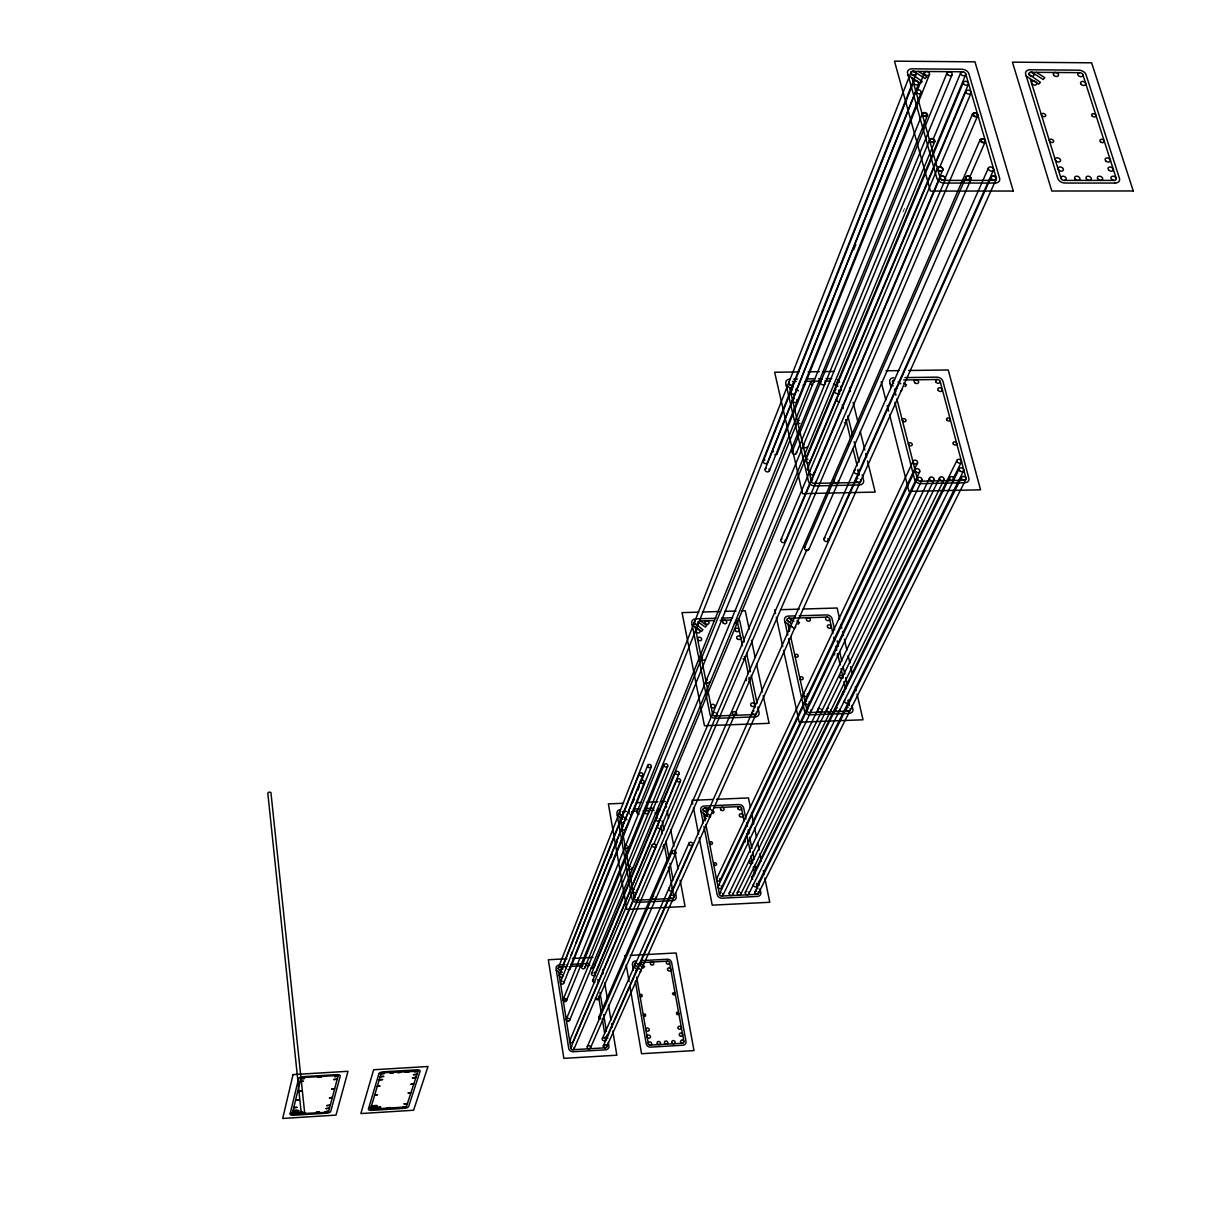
<?xml version="1.0" encoding="UTF-8"?>
<svg xmlns="http://www.w3.org/2000/svg" width="1223" height="1223" viewBox="0 0 1223 1223"><rect width="100%" height="100%" fill="white"/><g stroke="black" fill="none" stroke-linecap="round" stroke-linejoin="round"><path stroke-width="0.75" stroke-dasharray="5 3.75" d="M903.002 211.961L904.47 208.445"/><path stroke-width="1.5" d="M304.68 1113.006L270.925 792.504L269.091 792.045L267.806 793.039L301.286 1113.434L304.68 1112.961L301.255 1113.434L302.57 1112.548L304.665 1112.915L302.677 1112.533L301.424 1113.587M328.605 1111.508L338.083 1076.011L334.643 1076.622L338.083 1076.148M368.612 1108.405L376.042 1105.332L377.357 1105.837L370.6 1109.185L406.296 1106.953L417.96 1071.256L383.028 1072.739C376.776 1074.451 388.104 1074.191 383.028 1072.739M381.072 1073.656L370.997 1107.427M406.525 1106.601L403.177 1106.815L404.599 1107.472M326.709 1112.334C322.826 1112.548 331.693 1111.34 326.709 1112.349L292.282 1114.046L298.978 1110.729L297.602 1110.209L290.264 1113.312M300.812 1078.396C302.937 1079.97 307.951 1077.524 300.858 1078.304L292.618 1112.319M592.62 980.54L676.961 779.555M292.251 1113.832L295.66 1113.434L292.282 1113.832L295.645 1113.71L293.795 1114.398M370.538 1108.94L373.917 1108.512L372.144 1109.506M558.33 967.821L910.967 72.386M561.403 969.197L915.92 74.404A2.675 1.88 19.6 0 0 912.893 71.408A2.675 1.88 19.6 0 0 911.517 74.374A2.736 1.911 19.6 0 0 915.92 74.42A2.736 1.911 19.6 0 0 912.832 71.377A2.736 1.911 19.6 0 0 911.441 74.389A2.675 1.88 19.6 0 0 915.92 74.404M559.477 975.098L639.369 773.624M763.335 460.979L913.627 81.895M566.096 967.638L567.503 964.106M571.019 955.285L572.425 951.754M575.957 942.918L642.87 775.153A1.911 1.62 22.1 0 0 640.821 772.737A1.911 1.62 22.1 0 0 639.675 775.29A1.911 1.62 22.1 0 0 642.87 775.153M767.494 462.737L918.595 83.913A2.691 1.88 19.7 0 0 915.553 80.917A2.691 1.88 19.7 0 0 914.192 83.883A2.691 1.88 19.7 0 0 918.595 83.913M560.562 981.916L640.714 781.038M765.155 469.158L916.119 90.792M417.96 1071.256L414.521 1071.822L416.447 1070.736M610.95 857.476L612.371 853.929M615.903 845.062L617.325 841.516M632.903 802.533L634.309 798.986M637.856 790.119L639.277 786.588M640.684 783.041L647.762 765.308M853.669 249.828L855.794 244.508M916.012 93.774L924.512 72.493M563.65 983.292L644.231 782.567A1.911 1.62 22.2 0 0 642.167 780.136A1.911 1.62 22.2 0 0 641.02 782.705A1.911 1.62 22.2 0 0 644.231 782.567M769.328 470.931L921.102 92.826A2.691 1.896 19.8 0 0 918.045 89.799A2.691 1.896 19.8 0 0 916.684 92.795A2.691 1.896 19.8 0 0 921.102 92.826M567.976 969.426A1.712 1.513 23.8 0 0 570.178 968.738L651.263 766.836A1.911 1.605 22.2 0 0 649.214 764.421A1.911 1.605 22.2 0 0 648.068 766.974A1.911 1.605 22.2 0 0 651.263 766.836M777.079 453.764L929.48 74.511A2.736 1.911 19.8 0 0 926.423 71.469A2.736 1.911 19.8 0 0 925.047 74.496A2.736 1.911 19.8 0 0 929.526 74.527M637.061 811.873L810.696 382.264M565.316 1001.041L563.696 1000.888L563.207 999.42L922.478 113.51M566.432 1000.613L927.493 115.558A2.706 1.911 20.1 0 0 924.42 112.516A2.706 1.911 20.1 0 0 923.059 115.543A2.706 1.911 20.1 0 0 927.493 115.558M581.659 966.567L664.196 764.65M792.183 451.654L947.122 72.661M584.732 967.928L667.697 766.179A1.911 1.605 22.6 0 0 665.633 763.764A1.911 1.605 22.6 0 0 664.517 766.317A1.911 1.605 22.6 0 0 667.697 766.179M796.326 453.397L952.075 74.679M568.664 1020.624L566.998 1020.716L566.341 1019.141L929.755 139.483M933.684 137.954L960.697 72.769M569.582 1020.349L934.8 141.562A2.721 1.942 20.4 0 0 931.712 138.474A2.721 1.942 20.4 0 0 930.336 141.547A2.721 1.942 20.4 0 0 934.8 141.562M593.507 967.469L965.65 74.786A2.675 1.865 20.3 0 0 962.593 71.79L912.832 71.377M591.596 973.355L675.555 772.156M805.728 460.154L963.418 82.247M594.684 974.731L679.055 773.685A1.911 1.605 23 0 0 676.992 771.27A1.911 1.605 23 0 0 675.86 773.807A1.911 1.605 23 0 0 679.055 773.685M809.901 461.912L968.387 84.265A2.675 1.865 20.4 0 0 965.314 81.268A2.675 1.865 20.4 0 0 963.999 84.234A2.675 1.865 20.4 0 0 968.387 84.265M807.639 468.333L966.017 91.129M569.872 1040.391L652.348 844.757M780.901 539.817L937.705 167.857M653.724 844.39L680.462 781.084A1.911 1.605 23.2 0 0 678.398 778.654A1.911 1.605 23.2 0 0 677.267 781.222A1.911 1.605 23.2 0 0 680.462 781.084M939.891 166.787L970.986 93.147A2.691 1.88 20.5 0 0 967.913 90.135A2.691 1.88 20.5 0 0 966.598 93.131A2.691 1.88 20.5 0 0 970.986 93.147M572.991 1041.782L655.91 846.331M785.135 541.621L942.78 169.951A2.752 1.972 20.7 0 0 939.661 166.832A2.798 2.003 20.7 0 0 938.209 170.028A2.798 2.003 20.7 0 0 942.795 170.028A2.798 2.003 20.7 0 0 939.616 166.848A2.752 1.972 20.7 0 0 938.286 169.951A2.752 1.972 20.7 0 0 942.78 169.951M570.973 1047.347L940.304 177.106M944.89 178.772L972.637 113.77M574.107 1048.753L945.394 179.185A2.752 1.972 20.8 0 0 942.26 176.066A2.752 1.972 20.8 0 0 940.884 179.185A2.752 1.972 20.8 0 0 945.394 179.185A2.813 2.018 20.8 0 0 942.214 176.127A2.813 2.018 20.8 0 0 940.823 179.322A2.813 2.018 20.8 0 0 945.41 179.322M596.258 998.641L598.597 998.87L977.636 115.818A2.706 1.896 20.8 0 0 974.548 112.776A2.706 1.896 20.8 0 0 973.218 115.788A2.706 1.896 20.8 0 0 977.636 115.818M598.842 1017.108L980.189 139.651M587.407 1046.384L672.268 851.498M804.566 547.705L965.956 177.106M674.622 852.248L806.981 549.479M969.166 178.466L985.234 141.715A2.721 1.926 21.1 0 0 982.115 138.642A2.721 1.926 21.1 0 0 980.8 141.7A2.721 1.926 21.1 0 0 985.234 141.715M590.526 1047.775L675.83 853.073M808.816 549.524L971.047 179.2A2.752 1.972 21.2 0 0 967.913 176.066A2.752 1.972 21.2 0 0 966.567 179.2A2.752 1.972 21.2 0 0 971.047 179.2M602.373 1038.495L689.038 843.106M823.996 538.762L988.459 167.933M605.507 1039.886L692.585 844.665M828.231 540.566L993.519 169.997A2.798 1.987 21.4 0 0 990.385 166.894A2.798 1.987 21.4 0 0 989.04 170.058A2.798 1.987 21.4 0 0 993.596 170.073M603.52 1045.405L991.134 177.09M606.654 1046.796L996.21 179.169A2.752 1.957 21.5 0 0 993.061 176.051A2.752 1.957 21.5 0 0 991.746 179.169A2.798 2.003 21.5 0 0 996.302 179.338A2.798 2.003 21.5 0 0 993.091 176.158A2.798 2.003 21.5 0 0 991.746 179.338A2.752 1.957 21.5 0 0 996.21 179.169M716.678 878.68L913.138 461.102M720.118 880.193L917.51 462.951A2.415 1.85 23.4 0 0 914.987 460.123A2.415 1.85 23.4 0 0 913.52 462.967A2.415 1.85 23.4 0 0 917.51 463.12M718.13 886.171L915.354 469.739M721.585 887.684L919.742 471.589A2.415 1.865 23.5 0 0 917.189 468.669A2.415 1.865 23.5 0 0 915.706 471.543A2.415 1.865 23.5 0 0 919.727 471.681M719.583 893.616L917.556 478.331M723.038 895.144L921.943 480.18M729.244 893.142L929.587 478.086M732.699 894.655L933.959 479.936A2.431 1.865 23.9 0 0 931.406 477.001A2.431 1.865 23.9 0 0 929.939 479.89A2.431 1.865 23.9 0 0 933.944 480.028M737.301 892.744L939.585 477.872M740.756 894.273L943.973 479.722M752.007 876.983L957.013 460.245M745.342 892.362L949.568 477.673M952.931 479.156L961.37 462.08M748.797 893.875L959.275 468.776M756.945 885.895L963.648 470.61M754.973 891.888L961.538 477.429M758.428 893.401L965.925 479.263A2.431 1.85 24.4 0 0 963.342 476.343A2.431 1.85 24.4 0 0 961.905 479.217A2.431 1.85 24.4 0 0 965.91 479.355M598.643 998.794L598.659 997.601M563.268 999.283L564.414 998.641M565.683 1000.704L565.653 999.298M640.195 971.765L641.418 970.328L634.492 964.504M709.401 817.621L710.716 816.093L703.026 809.809M712.856 813.601L714.186 812.072L708.514 807.914M795.699 626.91L794.277 628.53L784.921 621.88M798.038 624.28L799.46 622.66L796.922 620.871M900.862 391.115L902.406 389.403M904.944 386.636L906.503 384.939L903.598 382.982M599.912 1016.634L599.897 1018.713M294.544 1114.352L301.21 1111.554L302.57 1112.074L297.586 1114.168M372.786 1109.46L379.512 1106.677L380.827 1107.182L375.782 1109.276M302.784 1077.57C307.523 1077.478 297.449 1078.273 302.754 1077.57L336.524 1075.537C341.156 1075.537 330.378 1076.576 336.554 1075.537M572.777 1049.731L605.37 1047.805M650.254 1045.145L682.51 1043.234M566.906 958.756L548.332 959.749L563.849 1058.369L616.835 1055.204L612.799 1031.111M572.486 958.465L592.926 957.38M630.334 955.392L676.09 952.962L693.991 1050.588L641.555 1053.722L630.059 987.144M564.934 964.718L559.278 965.023A3.868 3.424 23.5 0 0 556.068 968.708L568.71 1048.356A3.929 3.531 26.2 0 0 573.098 1051.734L605.706 1049.808A3.929 3.501 27.4 0 0 608.901 1045.986L608.29 1042.286M570.606 964.412L589.471 963.403M641.142 960.636L667.284 959.245A3.852 3.363 27 0 1 671.61 962.501L685.981 1041.415A3.929 3.455 29.8 0 1 682.862 1045.222L650.605 1047.133A3.929 3.486 28.8 0 1 646.203 1043.769L635.303 981.182M561.479 966.858L565.255 966.644M570.912 966.353L582.24 965.742M586.016 965.543L589.792 965.329M667.743 961.156A1.712 1.498 27 0 0 666.566 963.464A1.712 1.498 27 0 0 669.44 963.479A1.712 1.498 27 0 0 667.743 961.156L639.614 962.669L644.628 966.522L643.405 967.974L637.963 963.862M636.51 900.25L672.329 898.477M721.631 896.046L757.037 894.303M633.422 809.076L638.987 808.831M644.536 808.586L653.801 808.189M622.675 811.613L626.39 811.46M633.789 811.139L637.504 810.971M643.069 810.742L654.183 810.253M704.631 808.082A1.896 1.59 24.4 0 1 706.527 810.574A1.896 1.59 24.4 0 1 703.347 810.528A1.896 1.59 24.4 0 1 704.631 808.082L710.013 807.853M713.682 807.684L739.319 806.584M623.592 803.251L608.366 803.893L626.818 909.408L685.063 906.503L680.156 880.239M636.908 802.685L640.714 802.517M646.417 802.273L657.821 801.799M661.628 801.631L665.434 801.462M712.734 799.46L692.05 800.331L692.768 804.077M716.495 799.292L748.461 797.931L750.372 807.241M715.042 716.036L754.805 714.568M809.488 712.55L848.716 711.113M698.776 612.127L682.052 612.616L704.448 725.743L769.099 723.328L763.228 695.642M702.491 612.004L719.231 611.515M724.811 611.347L735.956 611.011M741.535 610.858L745.25 610.736L749.164 629.203M780.381 609.696L799.292 609.146M803.083 609.023L837.113 608.014L839.666 619.021M715.975 618.272L695.551 618.884A4.754 3.868 21.2 0 0 691.79 623.011L710.013 714.37A4.846 4.021 23 0 0 715.516 718.344L755.279 716.877A4.846 3.99 23.9 0 0 759.04 712.566L757.878 706.986M721.555 618.104L732.684 617.768M795.516 615.872L788.193 616.102A4.724 3.807 23.2 0 0 784.555 620.199L787.795 634.997M799.185 615.765L826.687 614.94A4.724 3.776 23.9 0 1 832.083 618.746L834.621 629.814M699.709 620.994L714.568 620.535M720.148 620.367L731.293 620.03M788.682 618.288L827.191 617.126A2.094 1.682 23.9 0 1 829.469 619.816A2.094 1.682 23.9 0 1 825.984 619.725A2.094 1.682 23.9 0 1 827.314 617.126M814.228 483.406L858.882 482.474M920.246 481.189L964.244 480.272M798.864 371.93L774.633 372.251L802.548 493.664L875.179 492.089L867.52 460.979M808.189 371.807L819.364 371.67M823.094 371.624L834.269 371.471M885.987 370.783L899.195 370.615M908.628 370.493L948.238 369.973L980.556 489.811L908.979 491.356L889.549 414.689M793.742 379.115L797.534 379.069M807.042 378.931L814.64 378.824M818.432 378.778L822.238 378.733M826.029 378.671L831.732 378.595M904.928 377.601L936.757 377.158A5.32 4.005 22.8 0 1 942.918 381.316L968.845 478.193A5.458 4.173 24.4 0 1 964.901 482.718L920.873 483.651A5.458 4.204 23.7 0 1 914.59 479.324L894.884 402.245M792.397 381.515L796.188 381.454M805.697 381.331L820.908 381.117M824.699 381.072L830.402 380.98M903.675 379.971L937.384 379.512M943.422 180.393L994.33 180.393M1064.239 180.408L1114.306 180.408M1030.806 72.295A2.721 1.88 21.1 0 1 1033.939 75.322A2.721 1.88 21.1 0 1 1029.521 75.291A2.721 1.88 21.1 0 1 1030.806 72.295L1079.695 72.661A2.706 1.865 21.7 0 1 1082.844 75.688A2.706 1.865 21.7 0 1 1078.472 75.658A2.706 1.865 21.7 0 1 1079.695 72.661M1036.431 72.325L1044.839 77.706L1043.143 79.464L1031.922 72.295M1026.28 76.178L1038.663 84.112L1040.376 82.338L1028.879 74.282M918.549 71.408L926.942 76.835L925.154 78.608L913.978 71.377M908.108 75.291L920.46 83.286L922.249 81.513L910.799 73.38M898.049 381.958L900.816 383.839M890.191 383.869L893.233 385.933M792.978 387.141L788.652 383.472M795.73 389.021L798.481 390.917M786.221 385.337L792.305 389.495M789.569 618.272L793.803 621.269M791.464 623.898L787.062 620.122M700.489 620.963L706.833 625.503L705.35 627.124L698.302 622.079M692.126 624.708L701.452 631.404L702.935 629.784L694.328 622.935M705.319 808.051L708.331 810.268M701.054 811.491L708.01 816.597M626.94 819.746L619.281 813.433M617.263 815.13L622.813 819.242M632.688 966.094L635.685 968.356M560.333 966.919L563.039 968.983M562.351 972.392L558.162 968.601M556.312 970.206L560.807 973.63M598.704 997.678L598.735 997.754A1.697 1.498 25.6 0 1 597.42 999.726A1.697 1.498 25.6 0 1 595.525 997.876M1082.875 74.695L1116.217 178.313M1030.24 78.715L1060.983 178.298M965.696 73.793L996.348 178.268M912.052 77.859L940.166 178.252M940.12 381.347L966.002 478.254M892.545 382.019L892.759 382.845M894.548 389.831L895.939 395.304M896.872 398.958L917.449 479.263M891.139 387.569L889.733 382.05A5.335 4.036 22.1 0 1 893.692 377.754M881.217 381.836L885.834 400.089M887.225 405.562L888.617 411.05M849.511 387.798L850.413 391.452M853.119 402.428L858.072 422.562M860.319 431.704L864.814 450.003M865.716 453.657L866.618 457.326M840.66 386.437L841.562 390.122M847.86 415.912L852.798 436.183M854.143 441.702L859.096 461.973M862.246 474.86L863.591 480.394A5.473 4.25 22.6 0 1 859.479 484.95L814.808 485.898A5.488 4.28 21.8 0 1 808.525 481.526L785.808 383.502A5.366 4.097 20.3 0 1 789.936 379.176M836.929 382.799L837.831 386.483M838.718 390.168L839.62 393.852M842.311 404.905L843.213 408.589M845.903 419.642L850.382 438.063M853.073 449.131L857.124 465.703M858.011 469.387L859.356 474.921M789.63 387.66L811.445 481.48M840.935 624.51L841.791 628.179M842.647 631.848L843.488 635.501M844.344 639.17L846.882 650.162M848.166 655.666L849.863 662.988M850.704 666.657L852.4 673.995M855.381 686.822L856.222 690.475M857.078 694.144L863.025 719.797L799.215 722.197L783.546 650.376M837.174 640.883L838.443 646.417M839.712 651.951L841.837 661.169M843.106 666.703L844.803 674.072M845.659 677.771L847.356 685.14M852.018 705.426L852.874 709.111A4.831 3.929 25.8 0 1 849.236 713.391L809.993 714.844A4.831 3.944 25.1 0 1 804.474 710.899L788.621 638.696M829.576 618.823L832.97 633.575M833.811 637.275L834.667 640.959M835.936 646.493L836.777 650.177M837.633 653.877L840.17 664.945M841.011 668.629L843.136 677.848M843.977 681.547L845.674 688.916M848.212 699.984L849.481 705.518M787.918 624.005L789.538 631.404M790.761 636.938L807.042 710.808M774.709 609.864L775.52 613.549M776.315 617.233L782.751 646.692M751.503 640.271L755.019 656.889M756.594 664.272L762.449 691.943M744.211 641.983L739.93 621.544A4.739 3.837 22 0 0 738.004 618.777M746.565 653.128L750.463 671.702M751.243 675.417L757.098 703.271M737.393 621.62L742.453 645.775M744.792 656.919L748.293 673.644M749.072 677.359L755.31 707.077M751.518 812.836L753.796 824.012M754.56 827.742L756.456 837.067M757.603 842.647L759.116 850.107M759.88 853.837L761.409 861.282M763.305 870.608L764.069 874.323M764.818 878.053L769.771 902.284L712.214 905.158L699.25 837.77M745.938 819.043L743.706 808.051A4.25 3.562 25.3 0 0 738.906 804.535L704.112 806.033A4.25 3.593 24.4 0 0 700.748 809.901L703.256 822.789M746.687 822.712L747.436 826.381M748.17 830.05L748.919 833.719M749.668 837.388L751.9 848.395M752.634 852.064L754.117 859.402M755.233 864.89L756.349 870.394M758.581 881.401L759.33 885.07M760.079 888.739L760.813 892.408A4.326 3.684 27.6 0 1 757.465 896.428L722.044 898.186A4.326 3.7 26.7 0 1 717.152 894.548L703.959 826.473M741.459 808.143L744.058 820.985M746.657 833.826L750.356 852.171M751.105 855.84L752.588 863.163M753.337 866.832L754.82 874.17M756.67 883.342L757.786 888.846M695.107 626.864L712.612 714.263A2.156 1.789 23 0 0 715.73 715.898A2.156 1.789 23 0 0 716.097 713.009M703.729 813.448L705.167 820.816M705.87 824.501L719.46 894.441M693.487 807.822L698.532 834.025M665.786 803.343L666.489 807.088M667.192 810.849L668.584 818.355M670.693 829.607L673.842 846.484M674.546 850.23L678.046 868.987M662.163 820.878L663.875 830.111M665.924 841.195L668.996 857.797M670.021 863.346L673.109 879.949M675.509 892.882L676.181 896.566A4.342 3.745 25.4 0 1 672.726 900.632L636.893 902.391A4.342 3.761 24.4 0 1 632.016 898.737L616.988 813.54A4.265 3.638 22.2 0 1 620.458 809.626M660.894 826.519L662.255 833.903M664.303 844.986L667.039 859.754M668.4 867.138L673.873 896.673M669.562 962.608L683.886 1041.537M619.939 817.102L634.34 898.63M636.694 977.146L648.297 1043.647M633.392 970.129L632.429 964.611A3.852 3.379 26 0 1 635.547 960.942M624.617 955.698L625.259 959.398M626.222 964.947L629.096 981.595M602.526 969.961L603.153 973.661M604.712 982.925L607.204 997.754M608.442 1005.168L610.934 1019.997M611.546 1023.697L612.173 1027.412M597.833 979.501L598.444 983.2M599.989 992.434L602.756 1009.051M603.673 1014.586L606.44 1031.203M607.051 1034.903L607.678 1038.602M594.516 972.239L595.127 975.923M598.506 996.241L601.273 1012.858M602.19 1018.407L604.651 1033.175M605.263 1036.875L605.874 1040.559M558.712 972.025L570.82 1048.233M639.048 814.243A1.85 1.575 22.7 0 1 637.611 811.262M812.684 384.97A2.339 1.773 20.7 0 1 810.803 382.065A2.339 1.773 20.7 0 1 814.549 382.203M748.476 892.148A1.926 1.636 27.4 0 1 748.002 894.655A1.926 1.636 27.4 0 1 745.311 893.463A1.926 1.636 27.4 0 1 746.718 891.384M722.732 893.417A1.926 1.651 26.7 0 1 722.243 895.924A1.926 1.651 26.7 0 1 719.552 894.732A1.926 1.651 26.7 0 1 720.974 892.637M719.751 878.466A1.926 1.636 26.3 0 1 719.644 880.881A1.926 1.636 26.3 0 1 716.953 880.361A1.926 1.636 26.3 0 1 717.305 877.992M752.741 879.108A1.911 1.62 27.2 0 1 753.964 876.142M740.435 892.545A1.926 1.636 27.2 0 1 739.777 895.114A1.926 1.636 27.2 0 1 737.163 893.493A1.926 1.636 27.2 0 1 739.288 891.842M721.28 885.972A1.926 1.636 26.5 0 1 720.729 888.494A1.926 1.636 26.5 0 1 718.054 887.134A1.926 1.636 26.5 0 1 719.766 885.207M732.669 893.34A1.926 1.651 27 0 1 731.583 895.542A1.926 1.651 27 0 1 729.153 894.044A1.926 1.651 27 0 1 730.758 892.163M756.441 884.076A1.926 1.636 27.4 0 1 756.655 886.4A1.926 1.636 27.4 0 1 754.132 886.446A1.926 1.636 27.4 0 1 753.582 884.122M758.352 892.117A1.88 1.605 27.6 0 1 757.343 894.273A1.88 1.605 27.6 0 1 754.943 892.866A1.88 1.605 27.6 0 1 756.364 890.971M758.428 892.179A1.926 1.636 27.6 0 1 757.236 894.288A1.926 1.636 27.6 0 1 754.866 892.729A1.926 1.636 27.6 0 1 756.471 890.91M827.788 538.67A2.308 1.819 22.8 0 1 827.436 541.361A2.308 1.819 22.8 0 1 824.21 540.367A2.308 1.819 22.8 0 1 825.128 537.845M808.892 548.561A2.308 1.835 22.5 0 1 807.501 550.488A2.308 1.835 22.5 0 1 804.765 549.326A2.308 1.835 22.5 0 1 805.208 546.987M785.044 540.184A2.308 1.835 22 0 1 784.004 542.553A2.308 1.835 22 0 1 780.993 541.269A2.308 1.835 22 0 1 782.032 538.9M604.559 1037.792A1.743 1.559 27.1 0 1 605.232 1040.376A1.743 1.559 27.1 0 1 602.45 1039.856A1.743 1.559 27.1 0 1 603.688 1037.639M589.838 1045.971A1.743 1.559 26.8 0 1 589.776 1048.57A1.743 1.559 26.8 0 1 587.162 1047.408A1.743 1.559 26.8 0 1 589.012 1045.604M573.113 1041.354A1.743 1.559 26 0 1 570.529 1042.439A1.743 1.559 26 0 1 570.529 1039.703M563.1 981.457A1.697 1.498 23.9 0 1 563.115 983.904A1.697 1.498 23.9 0 1 560.562 983.017A1.697 1.498 23.9 0 1 561.969 981.06M562.565 976.474A1.682 1.498 23.7 0 1 560.7 977.253A1.682 1.498 23.7 0 1 559.37 975.618A1.682 1.498 23.7 0 1 560.776 974.257M562.014 974.639A1.682 1.498 23.7 0 1 562.672 975.694M594.133 972.851A1.712 1.513 24.8 0 1 594.271 975.251A1.712 1.513 24.8 0 1 591.687 974.7A1.712 1.513 24.8 0 1 592.559 972.514M569.215 966.644A1.712 1.513 23.8 0 1 570.178 968.738M594.928 982.298A1.682 1.498 25.1 0 1 592.712 981.228A1.682 1.498 25.1 0 1 593.797 979.348M584.732 966.766A1.712 1.513 24.3 0 1 583.738 968.769A1.712 1.513 24.3 0 1 581.552 967.469A1.712 1.513 24.3 0 1 582.943 965.696M816.062 481.251A2.431 1.896 21.8 0 1 814.533 483.391A2.431 1.896 21.8 0 1 811.568 481.862A2.431 1.896 21.8 0 1 812.714 479.523M860.35 479.691A2.431 1.88 22.6 0 1 859.463 482.397A2.431 1.88 22.6 0 1 856.161 480.807A2.431 1.88 22.6 0 1 857.919 478.514M836.654 382.188A2.37 1.804 21.1 0 1 833.52 384.267M793.131 383.151A2.385 1.819 20.3 0 1 791.954 385.26A2.385 1.819 20.3 0 1 789.003 384.19A2.385 1.819 20.3 0 1 789.416 381.805M837.541 379.772A5.351 4.066 21.1 0 1 839.574 382.203M893.661 383.426A2.37 1.789 22.1 0 1 894.594 380.108M895.786 391.681A2.37 1.804 22.2 0 1 894.625 390.152M894.625 389.663A2.37 1.804 22.2 0 1 897.025 388.41M857.95 470.733A2.431 1.88 22.5 0 1 857.705 473.622A2.431 1.88 22.5 0 1 854.22 472.46A2.431 1.88 22.5 0 1 855.519 469.922M813.937 472.338A2.431 1.896 21.7 0 1 812.882 474.631A2.431 1.896 21.7 0 1 809.809 473.607A2.431 1.896 21.7 0 1 810.192 471.069A2.263 1.758 21.6 0 1 808.739 467.446M839.59 401.893A2.385 1.819 21.4 0 1 837.189 398.438M796.8 399.783A2.385 1.835 20.6 0 1 796.112 402.459A2.385 1.835 20.6 0 1 792.794 401.068A2.385 1.835 20.6 0 1 794.354 398.759M824.898 382.585A2.385 1.819 20.9 0 1 823.874 384.786A2.385 1.819 20.9 0 1 820.878 383.777A2.385 1.819 20.9 0 1 821.229 381.362M804.535 382.188A2.385 1.819 20.6 0 1 803.037 385.153M845.75 420.299A1.942 1.498 21.7 0 1 844.42 422.73M848.533 444.53A1.957 1.513 22.1 0 1 849.328 443.903M799.964 423.51A1.957 1.498 20.9 0 1 797.61 421.966A1.957 1.498 20.9 0 1 799.231 420.376M806.935 446.976A1.972 1.529 21.3 0 1 806.569 447.45M805.621 447.801A1.972 1.529 21.3 0 1 804.168 444.729M838.351 480.654A2.431 1.896 22.2 0 1 837.128 482.871A2.431 1.896 22.2 0 1 834.101 481.679A2.431 1.896 22.2 0 1 834.667 479.202M838.55 390.687A2.385 1.819 21.2 0 1 838.152 393.393A2.385 1.819 21.2 0 1 834.789 392.277A2.385 1.819 21.2 0 1 835.92 389.816M795.24 393.118A2.385 1.835 20.5 0 1 791.571 393.592A2.385 1.835 20.5 0 1 791.847 390.519M965.65 74.786A2.675 1.865 20.3 0 1 961.278 74.756A2.675 1.865 20.3 0 1 962.593 71.79M637.81 897.789A1.926 1.666 24.4 0 1 637.168 900.097A1.926 1.666 24.4 0 1 634.554 899.211A1.926 1.666 24.4 0 1 635.318 896.933M673.292 895.664A1.926 1.666 25.4 0 1 672.986 898.339A1.926 1.666 25.4 0 1 670.189 897.009A1.926 1.666 25.4 0 1 672.069 895.083M657.317 810.543A1.896 1.605 23.2 0 1 657.729 813.066A1.896 1.605 23.2 0 1 654.917 812.729M622.706 812.653A1.896 1.62 22.2 0 1 621.911 814.931A1.896 1.62 22.2 0 1 619.358 813.723A1.896 1.62 22.2 0 1 620.703 811.705M658.524 808.923A4.25 3.623 23.2 0 1 659.87 810.238M706.313 818.6A1.896 1.605 24.6 0 1 704.509 816.184A1.896 1.605 24.6 0 1 707.49 815.879M671.993 888.265A1.926 1.651 25.2 0 1 671.824 890.726A1.926 1.651 25.2 0 1 669.103 890.13A1.926 1.651 25.2 0 1 669.638 887.76M636.541 890.405A1.926 1.666 24.2 0 1 635.731 892.637A1.926 1.666 24.2 0 1 633.178 891.598A1.926 1.666 24.2 0 1 634.11 889.411M660.68 826.106A1.896 1.62 23.5 0 1 659.946 828.384A1.896 1.62 23.5 0 1 657.393 827.268A1.896 1.62 23.5 0 1 658.57 825.189M625.564 828.093A1.896 1.62 22.6 0 1 624.357 830.02A1.896 1.62 22.6 0 1 622.018 828.766A1.896 1.62 22.6 0 1 623.134 826.763M648.251 811.445A1.896 1.605 22.9 0 1 647.624 813.784A1.896 1.605 22.9 0 1 645.01 812.653A1.896 1.605 22.9 0 1 646.325 810.604M631.725 811.644A1.896 1.62 22.5 0 1 630.426 814.533M629.234 813.738A1.896 1.62 22.5 0 1 629.234 811.827M747.849 840.721A1.544 1.299 26.2 0 1 747.88 842.433M745.403 841.944A1.544 1.299 26.2 0 1 745.419 840.614M663.967 844.466A1.544 1.33 24 0 1 662.912 846.637M665.266 866.48A1.559 1.33 24.6 0 1 665.939 865.074M628.011 846.347A1.544 1.33 23 0 1 628.011 847.768M627.338 848.227A1.544 1.33 23 0 1 625.228 847.035A1.544 1.33 23 0 1 626.772 845.567M631.878 867.688A1.559 1.345 23.5 0 1 631.695 868.942M631.083 869.339A1.559 1.345 23.5 0 1 628.958 868.192A1.559 1.345 23.5 0 1 630.411 866.648M655.849 897.116A1.926 1.666 24.9 0 1 654.794 899.318A1.926 1.666 24.9 0 1 652.333 897.972A1.926 1.666 24.9 0 1 653.709 895.955M659.273 818.753A1.896 1.605 23.4 0 1 658.647 821.107A1.896 1.605 23.4 0 1 656.032 819.96A1.896 1.605 23.4 0 1 657.347 817.912M624.296 821.657A1.896 1.62 22.4 0 1 621.253 822.223A1.896 1.62 22.4 0 1 621.85 819.486M712.627 714.354A2.156 1.789 23 0 1 714.859 712.398M756.41 712.413A2.156 1.773 23.9 0 1 754.973 714.553A2.156 1.773 23.9 0 1 752.374 712.887A2.156 1.773 23.9 0 1 754.025 710.899M736.858 620.657A2.11 1.712 22 0 1 734.442 623.134M697.936 621.926A2.11 1.712 21.2 0 1 697.614 624.418A2.11 1.712 21.2 0 1 694.664 623.684A2.11 1.712 21.2 0 1 695.245 621.253M810.803 709.952A2.14 1.758 25.1 0 1 810.268 712.367A2.14 1.758 25.1 0 1 807.394 711.572A2.14 1.758 25.1 0 1 807.807 709.111M850.153 708.744A2.14 1.743 25.8 0 1 849.389 710.976A2.14 1.743 25.8 0 1 846.637 710.12A2.14 1.743 25.8 0 1 846.928 707.735M847.493 707.506A2.14 1.743 25.8 0 1 848.15 707.46M789.859 629.218A2.11 1.697 23.3 0 1 789.003 626.65A2.11 1.697 23.3 0 1 791.908 626.482M807.287 694.007A2.14 1.743 24.7 0 1 806.813 696.361A2.14 1.743 24.7 0 1 803.985 695.734A2.14 1.743 24.7 0 1 804.092 693.288M843.304 694.526A2.14 1.727 25.5 0 1 843.274 691.836M843.855 691.606A2.14 1.727 25.5 0 1 844.512 691.561M821.26 709.248A2.14 1.758 25.3 0 1 820.755 712.061A2.14 1.758 25.3 0 1 817.744 710.364A2.14 1.758 25.3 0 1 820.067 708.576M839.59 709.371A2.14 1.743 25.6 0 1 838.214 711.496A2.14 1.743 25.6 0 1 835.615 709.829A2.14 1.743 25.6 0 1 837.205 707.857M809.045 701.971A2.14 1.743 24.9 0 1 808.357 704.433A2.14 1.743 24.9 0 1 805.453 703.271A2.14 1.743 24.9 0 1 806.523 700.962M848.181 700.55A2.14 1.743 25.7 0 1 847.875 702.828A2.14 1.743 25.7 0 1 845.185 702.537A2.14 1.743 25.7 0 1 844.665 700.168M837.358 653.678A1.712 1.391 24.7 0 1 837.128 655.727M834.621 654.871A1.712 1.391 24.7 0 1 834.728 653.464M744.211 656.43A1.727 1.406 22.7 0 1 743.003 658.891M749.103 679.117A1.727 1.422 23.2 0 1 748.598 681.486M746.489 680.584A1.727 1.422 23.2 0 1 746.641 678.979M704.57 659.809A1.727 1.422 21.8 0 1 701.849 659.549A1.727 1.422 21.8 0 1 702.568 657.393M709.401 681.853A1.743 1.437 22.3 0 1 707.613 682.893A1.743 1.437 22.3 0 1 706.023 681.272A1.743 1.437 22.3 0 1 707.536 679.957M830.753 709.936A2.14 1.743 25.4 0 1 829.041 711.832A2.14 1.743 25.4 0 1 826.656 709.921A2.14 1.743 25.4 0 1 828.567 708.178M768.915 469.082A2.263 1.773 20.8 0 1 768.533 471.696A2.263 1.773 20.8 0 1 765.338 470.717A2.263 1.773 20.8 0 1 766.286 468.271M777.186 453.32A2.263 1.758 20.8 0 1 774.832 454.666M772.921 452.006A2.263 1.758 20.8 0 1 773.563 451.318M796.219 452.006A2.263 1.758 21.1 0 1 795.21 454.283A2.263 1.758 21.1 0 1 792.275 453.03A2.263 1.758 21.1 0 1 793.284 450.767M767.585 461.805A2.263 1.773 20.7 0 1 765.827 463.685A2.263 1.773 20.7 0 1 763.244 461.897A2.263 1.773 20.7 0 1 765.002 460.016M809.779 460.521A2.263 1.758 21.5 0 1 808.953 462.737A2.263 1.758 21.5 0 1 806.033 461.851A2.263 1.758 21.5 0 1 806.37 459.466M807.394 459.206A2.263 1.758 21.5 0 1 807.96 459.252M574.046 1047.53A1.743 1.575 26.2 0 1 573.281 1049.64A1.743 1.575 26.2 0 1 570.973 1048.677A1.743 1.575 26.2 0 1 571.844 1046.613M606.073 1044.931A1.712 1.529 27.4 0 1 606.134 1047.408A1.712 1.529 27.4 0 1 603.551 1046.598A1.712 1.529 27.4 0 1 604.835 1044.534A1.743 1.559 27.4 0 0 603.535 1046.72A1.743 1.559 27.4 0 0 606.18 1047.545A1.743 1.559 27.4 0 0 606.104 1045.008M569.337 1018.851A1.712 1.529 25.2 0 1 568.695 1021.19A1.712 1.529 25.2 0 1 566.371 1019.814A1.712 1.529 25.2 0 1 568.206 1018.193M599.836 1019.248A1.697 1.513 26.3 0 1 599.759 1016.389M565.485 998.549A1.697 1.513 24.5 0 1 566.218 1000.949A1.697 1.513 24.5 0 1 563.574 1000.842A1.697 1.513 24.5 0 1 564.216 998.457A1.697 1.513 24.5 0 0 563.574 1000.842A1.697 1.513 24.5 0 0 566.218 1000.949A1.697 1.513 24.5 0 0 565.485 998.61M560.761 967.301A1.682 1.498 23.5 0 1 560.944 969.747A1.682 1.498 23.5 0 1 558.361 969.013A1.682 1.498 23.5 0 1 559.63 966.98M593.598 966.69A1.712 1.513 24.6 0 1 590.938 967.943M593.751 963.892A3.868 3.409 24.6 0 1 595.295 965.467M635.349 965.681A1.712 1.498 26 0 1 636.526 962.944M637.794 964.32A1.712 1.498 26 0 1 637.794 964.825M635.792 971.658A1.712 1.513 26.2 0 1 637.825 969.732M300.048 1081.575L303.564 1081.239L300.063 1081.529M300.568 1090.916L298.106 1091.558L299.345 1091.711L301.21 1090.733L297.938 1090.901L300.552 1090.87M639.919 995.461C643.206 999.94 642.518 991.379 639.935 995.384M643.344 1015.059C646.31 1019.692 646.279 1010.932 643.344 1015.059M316.207 1112.38L319.631 1112.028L316.222 1112.288M317.705 1077.417L321.236 1077.066L317.735 1077.325M325.165 1111.814L328.452 1111.233L325.196 1111.722M326.021 1108.619L329.461 1108.267L326.037 1108.527M326.816 1105.607L330.271 1105.256L326.816 1105.607M329.507 1097.887L332.304 1097.474L329.522 1097.811M331.83 1089.112L334.659 1088.699L331.861 1089.036M333.741 1079.542L337.242 1079.206L333.741 1079.542M371.425 1105.989L374.849 1105.638L371.425 1105.989M374.666 1095.105L377.464 1094.83L374.681 1095.074M377.28 1086.345L380.093 1086.055L377.28 1086.299M379.206 1079.863L382.692 1079.527L379.222 1079.817M380.139 1076.744L383.625 1076.393L380.139 1076.744M678.78 1013.531C676.059 1017.704 675.524 1009.021 678.78 1013.531M386.85 1107.962L390.259 1107.61L386.85 1107.916M672.497 993.565C675.279 998.197 675.738 989.774 672.512 993.473M390.198 1073.06L393.684 1072.709L390.198 1073.014M397.781 1072.602L401.282 1072.219L397.796 1072.556M405.379 1072.143L408.864 1071.807L405.379 1072.143M404.079 1103.956L407.488 1103.605L404.11 1103.865M408.207 1093.041L411.004 1092.766L408.237 1092.965M411.035 1084.281L413.833 1083.96L411.05 1084.205M412.457 1077.86L415.927 1077.463L412.472 1077.815M413.466 1074.742L416.936 1074.344L413.496 1074.635M293.016 1110.637L296.47 1110.331L293.031 1110.591M293.749 1107.61L297.204 1107.365L293.765 1107.564M295.599 1099.936L299.069 1099.691L295.63 1099.859M293.046 1074.589L282.696 1118.464L336.004 1115.116L348.005 1071.302L293.046 1074.589M298.611 1078.533L290.096 1113.97A3.898 1.498 -6.7 0 0 293.581 1115.254L326.48 1113.205A3.883 1.498 -7 0 0 330.73 1111.432L340.269 1076.026A3.99 1.575 -7 0 0 336.753 1074.635L302.968 1076.668A3.99 1.575 -6.8 0 0 298.611 1078.533M373.642 1069.758L360.861 1113.557L413.603 1110.239L428.004 1066.502L373.642 1069.758M378.901 1073.702L368.429 1109.062A3.868 1.483 -7.3 0 0 371.777 1110.362L404.324 1108.328A3.868 1.483 -7.6 0 0 408.62 1106.555L420.101 1071.21A3.959 1.559 -7.7 0 0 416.737 1069.835L383.303 1071.837A3.975 1.559 -7.4 0 0 378.901 1073.702M995.109 183.053L944.171 183.053A6.314 4.525 20.8 0 1 936.849 178.252L907.558 73.349A6.146 4.311 19.6 0 1 912.113 68.84L961.798 69.237A6.13 4.28 20.3 0 1 968.922 73.823L999.634 178.268A6.298 4.495 21.5 0 1 995.109 183.053M1115.147 183.053L1065.065 183.053A6.283 4.433 22.5 0 1 1057.727 178.298L1025.684 74.251A6.115 4.235 21.1 0 1 1030.026 69.787L1078.885 70.17A6.1 4.189 21.7 0 1 1086.024 74.71L1119.458 178.313A6.268 4.403 23.1 0 1 1115.147 183.053M1013.286 191.033L930.428 191.078L894.472 61.15L974.976 61.838L1013.286 191.033M1133.262 190.956L1051.811 191.017L1012.43 62.144L1091.619 62.816L1133.262 190.956M949.935 479.462A2.431 1.85 24.2 0 0 953.94 479.599A2.431 1.85 24.2 0 0 951.387 476.588A2.431 1.85 24.2 0 0 949.935 479.462M917.907 480.135A2.431 1.865 23.7 0 0 921.928 480.272A2.431 1.865 23.7 0 0 919.39 477.26A2.431 1.865 23.7 0 0 917.907 480.135M957.364 462.111A2.415 1.835 24.1 0 0 961.339 462.248A2.415 1.835 24.1 0 0 958.786 459.267A2.415 1.835 24.1 0 0 957.364 462.111M939.937 479.676A2.431 1.865 24 0 0 943.957 479.813A2.431 1.865 24 0 0 941.404 476.802A2.431 1.865 24 0 0 939.937 479.676M959.627 470.641A2.415 1.85 24.2 0 0 963.617 470.794A2.415 1.85 24.2 0 0 961.064 467.782A2.415 1.85 24.2 0 0 959.627 470.641M689.084 844.405A1.942 1.651 24.8 0 0 692.356 845.032A1.942 1.651 24.8 0 0 690.98 842.219A1.942 1.651 24.8 0 0 689.084 844.405M672.329 852.813A1.942 1.666 24.5 0 0 675.6 853.44A1.942 1.666 24.5 0 0 674.225 850.612A1.942 1.666 24.5 0 0 672.329 852.813M652.394 846.071A1.942 1.666 23.8 0 0 655.666 846.698A1.942 1.666 23.8 0 0 654.305 843.87A1.942 1.666 23.8 0 0 652.394 846.071M936.115 382.249A2.37 1.773 22.8 0 0 940.028 382.402A2.37 1.773 22.8 0 0 937.537 379.512A2.37 1.773 22.8 0 0 936.115 382.249M938.301 390.473A2.37 1.789 22.9 0 0 942.214 390.641A2.37 1.789 22.9 0 0 939.723 387.737A2.37 1.789 22.9 0 0 938.301 390.473M914.682 382.661A2.37 1.789 22.4 0 0 918.549 382.6A2.37 1.789 22.4 0 0 915.874 379.803A2.37 1.789 22.4 0 0 914.682 382.661M946.999 420.177A1.942 1.468 23.4 0 0 950.21 420.299A1.942 1.468 23.4 0 0 948.161 417.914A1.942 1.468 23.4 0 0 946.999 420.177M953.405 444.194A1.957 1.483 23.8 0 0 956.615 444.316A1.957 1.483 23.8 0 0 954.567 441.9A1.957 1.483 23.8 0 0 953.405 444.194M902.773 421.002A1.942 1.483 22.7 0 0 905.953 420.941A1.942 1.483 22.7 0 0 903.766 418.633A1.942 1.483 22.7 0 0 902.773 421.002M908.872 445.019A1.957 1.498 23.1 0 0 912.113 445.126A1.957 1.498 23.1 0 0 910.065 442.711A1.957 1.498 23.1 0 0 908.872 445.019M1061.549 179.231A2.798 1.972 22.5 0 0 1066.12 179.475A2.798 1.972 22.5 0 0 1063.108 176.188A2.798 1.972 22.5 0 0 1061.549 179.231M1111.6 179.246A2.782 1.957 23.1 0 0 1116.156 179.475A2.782 1.957 23.1 0 0 1113.129 176.204A2.782 1.957 23.1 0 0 1111.6 179.246M1032.243 84.097A2.721 1.88 21.2 0 0 1036.676 84.127A2.721 1.88 21.2 0 0 1033.527 81.085A2.721 1.88 21.2 0 0 1032.243 84.097M1081.285 84.433A2.721 1.865 21.8 0 0 1085.672 84.463A2.721 1.865 21.8 0 0 1082.508 81.437A2.721 1.865 21.8 0 0 1081.285 84.433M1055.862 160.825A2.782 1.957 22.2 0 0 1060.417 161.069A2.782 1.957 22.2 0 0 1057.421 157.813A2.782 1.957 22.2 0 0 1055.862 160.825M1105.73 160.901A2.767 1.942 22.8 0 0 1110.255 161.146A2.767 1.942 22.8 0 0 1107.243 157.905A2.767 1.942 22.8 0 0 1105.73 160.901M1075.231 179.231A2.798 1.972 22.6 0 0 1079.802 179.475A2.798 1.972 22.6 0 0 1076.79 176.188A2.798 1.972 22.6 0 0 1075.231 179.231M1097.994 179.231A2.782 1.957 22.9 0 0 1102.55 179.475A2.782 1.957 22.9 0 0 1099.523 176.204A2.782 1.957 22.9 0 0 1097.994 179.231M1054.043 75.474A2.721 1.865 21.4 0 0 1058.445 75.505A2.721 1.865 21.4 0 0 1055.281 72.478A2.721 1.865 21.4 0 0 1054.043 75.474M1058.69 170.012A2.782 1.957 22.3 0 0 1063.261 170.242A2.782 1.957 22.3 0 0 1060.265 166.985A2.782 1.957 22.3 0 0 1058.69 170.012M1108.665 170.043A2.782 1.942 22.9 0 0 1113.205 170.287A2.782 1.942 22.9 0 0 1110.178 167.031A2.782 1.942 22.9 0 0 1108.665 170.043M947.657 74.664A2.721 1.911 20.1 0 0 952.121 74.695A2.721 1.911 20.1 0 0 949.017 71.653A2.721 1.911 20.1 0 0 947.657 74.664M1092.246 116.032A2.232 1.544 22.2 0 0 1095.9 116.246A2.232 1.544 22.2 0 0 1093.469 113.663A2.232 1.544 22.2 0 0 1092.246 116.032M1100.486 141.73A2.247 1.559 22.6 0 0 1104.155 141.929A2.247 1.559 22.6 0 0 1101.724 139.315A2.247 1.559 22.6 0 0 1100.486 141.73M1041.996 115.895A2.232 1.559 21.6 0 0 1045.619 115.91A2.232 1.559 21.6 0 0 1043.036 113.403A2.232 1.559 21.6 0 0 1041.996 115.895M1049.961 141.685A2.247 1.575 22 0 0 1053.599 141.685A2.247 1.575 22 0 0 1051 139.162A2.247 1.575 22 0 0 1049.961 141.685M974.028 115.573A2.232 1.575 20.8 0 0 977.681 115.589A2.232 1.575 20.8 0 0 975.113 113.082A2.232 1.575 20.8 0 0 974.028 115.573M981.595 141.486A2.247 1.59 21.1 0 0 985.279 141.486A2.247 1.59 21.1 0 0 982.696 138.948A2.247 1.59 21.1 0 0 981.595 141.486M922.83 115.344A2.247 1.59 20.1 0 0 926.514 115.359A2.247 1.59 20.1 0 0 923.976 112.822A2.247 1.59 20.1 0 0 922.83 115.344M930.122 141.333A2.263 1.605 20.4 0 0 933.822 141.348A2.263 1.605 20.4 0 0 931.253 138.795A2.263 1.605 20.4 0 0 930.122 141.333M1086.62 179.231A2.798 1.957 22.8 0 0 1091.191 179.475A2.798 1.957 22.8 0 0 1088.164 176.204A2.798 1.957 22.8 0 0 1086.62 179.231M966.323 179.338A2.798 2.003 21.2 0 0 970.909 179.322A2.798 2.003 21.2 0 0 967.699 176.143A2.798 2.003 21.2 0 0 966.323 179.338M738.188 809.015A1.88 1.59 25.3 0 0 741.337 809.076A1.88 1.59 25.3 0 0 739.441 806.584A1.88 1.59 25.3 0 0 738.188 809.015M739.64 816.215A1.896 1.59 25.5 0 0 742.789 816.261A1.896 1.59 25.5 0 0 740.893 813.769A1.896 1.59 25.5 0 0 739.64 816.215M720.79 809.779A1.88 1.59 24.9 0 0 723.955 809.825A1.88 1.59 24.9 0 0 722.059 807.333A1.88 1.59 24.9 0 0 720.79 809.779M749.714 863.025A1.559 1.315 26.7 0 0 752.313 863.056A1.559 1.315 26.7 0 0 750.754 860.992A1.559 1.315 26.7 0 0 749.714 863.025M709.768 843.748A1.544 1.315 25.3 0 0 712.367 843.778A1.544 1.315 25.3 0 0 710.808 841.73A1.544 1.315 25.3 0 0 709.768 843.748M713.835 864.707A1.559 1.33 25.9 0 0 716.449 864.737A1.559 1.33 25.9 0 0 714.889 862.674A1.559 1.33 25.9 0 0 713.835 864.707M787.444 620.887A2.094 1.697 23.2 0 0 790.945 620.978A2.094 1.697 23.2 0 0 788.804 618.288A2.094 1.697 23.2 0 0 787.444 620.887M827.742 627.414A2.11 1.682 24.1 0 0 831.243 627.506A2.11 1.682 24.1 0 0 829.072 624.815A2.11 1.682 24.1 0 0 827.742 627.414M806.737 620.306A2.094 1.682 23.6 0 0 810.238 620.397A2.094 1.682 23.6 0 0 808.082 617.707A2.094 1.682 23.6 0 0 806.737 620.306M751.06 705.579A2.14 1.773 23.7 0 0 754.652 705.656A2.14 1.773 23.7 0 0 752.481 702.873A2.14 1.773 23.7 0 0 751.06 705.579M711.465 707.123A2.156 1.773 22.8 0 0 715.042 706.986A2.156 1.773 22.8 0 0 712.688 704.295A2.156 1.773 22.8 0 0 711.465 707.123M737.163 638.681A2.11 1.712 22.4 0 0 740.679 638.559A2.11 1.712 22.4 0 0 738.356 635.945A2.11 1.712 22.4 0 0 737.163 638.681M697.997 639.904A2.125 1.727 21.5 0 0 701.528 639.797A2.125 1.727 21.5 0 0 699.22 637.183A2.125 1.727 21.5 0 0 697.997 639.904M723.19 622.95A2.11 1.712 21.8 0 0 726.691 622.843A2.11 1.712 21.8 0 0 724.383 620.244A2.11 1.712 21.8 0 0 723.19 622.95M705.442 623.485A2.11 1.712 21.4 0 0 708.958 623.378A2.11 1.712 21.4 0 0 706.665 620.78A2.11 1.712 21.4 0 0 705.442 623.485M839.926 677.542A1.727 1.391 25.1 0 0 842.8 677.603A1.727 1.391 25.1 0 0 841.011 675.371A1.727 1.391 25.1 0 0 839.926 677.542M795.225 656.445A1.727 1.391 23.9 0 0 798.099 656.506A1.727 1.391 23.9 0 0 796.341 654.29A1.727 1.391 23.9 0 0 795.225 656.445M800.178 678.903A1.727 1.406 24.3 0 0 803.068 678.979A1.727 1.406 24.3 0 0 801.294 676.747A1.727 1.406 24.3 0 0 800.178 678.903M732.883 714.339A2.156 1.773 23.4 0 0 736.506 714.415A2.156 1.773 23.4 0 0 734.335 711.618A2.156 1.773 23.4 0 0 732.883 714.339M735.543 630.9A2.11 1.712 22.2 0 0 739.044 630.793A2.11 1.712 22.2 0 0 736.735 628.179A2.11 1.712 22.2 0 0 735.543 630.9M696.437 632.108A2.11 1.727 21.3 0 0 699.969 632.001A2.11 1.727 21.3 0 0 697.66 629.386A2.11 1.727 21.3 0 0 696.437 632.108M648.542 1044.243A1.743 1.544 28.8 0 0 651.477 1044.442A1.743 1.544 28.8 0 0 649.917 1041.95A1.743 1.544 28.8 0 0 648.542 1044.243M680.783 1042.332A1.743 1.544 29.7 0 0 683.718 1042.531A1.743 1.544 29.7 0 0 682.144 1040.054A1.743 1.544 29.7 0 0 680.783 1042.332M667.712 970.114A1.712 1.498 27.2 0 0 670.617 970.313A1.712 1.498 27.2 0 0 669.073 967.897A1.712 1.498 27.2 0 0 667.712 970.114M646.111 1030.347A1.743 1.544 28.3 0 0 649.046 1030.546A1.743 1.544 28.3 0 0 647.502 1028.069A1.743 1.544 28.3 0 0 646.111 1030.347M678.276 1028.482A1.743 1.529 29.2 0 0 681.211 1028.665A1.743 1.529 29.2 0 0 679.636 1026.204A1.743 1.529 29.2 0 0 678.276 1028.482M657.347 1043.723A1.743 1.544 29.1 0 0 660.282 1043.922A1.743 1.544 29.1 0 0 658.723 1041.43A1.743 1.544 29.1 0 0 657.347 1043.723M672.008 1042.867A1.743 1.544 29.5 0 0 674.943 1043.051A1.743 1.544 29.5 0 0 673.369 1040.574A1.743 1.544 29.5 0 0 672.008 1042.867M650.682 964.32A1.712 1.498 26.5 0 0 653.571 964.335A1.712 1.498 26.5 0 0 651.874 962.012A1.712 1.498 26.5 0 0 650.682 964.32M647.319 1037.287A1.743 1.544 28.6 0 0 650.269 1037.486A1.743 1.544 28.6 0 0 648.71 1035.01A1.743 1.544 28.6 0 0 647.319 1037.287M679.529 1035.407A1.743 1.529 29.5 0 0 682.465 1035.591A1.743 1.529 29.5 0 0 680.89 1033.114A1.743 1.529 29.5 0 0 679.529 1035.407M664.685 1043.295A1.743 1.544 29.3 0 0 667.62 1043.479A1.743 1.544 29.3 0 0 666.061 1041.002A1.743 1.544 29.3 0 0 664.685 1043.295"/></g></svg>
